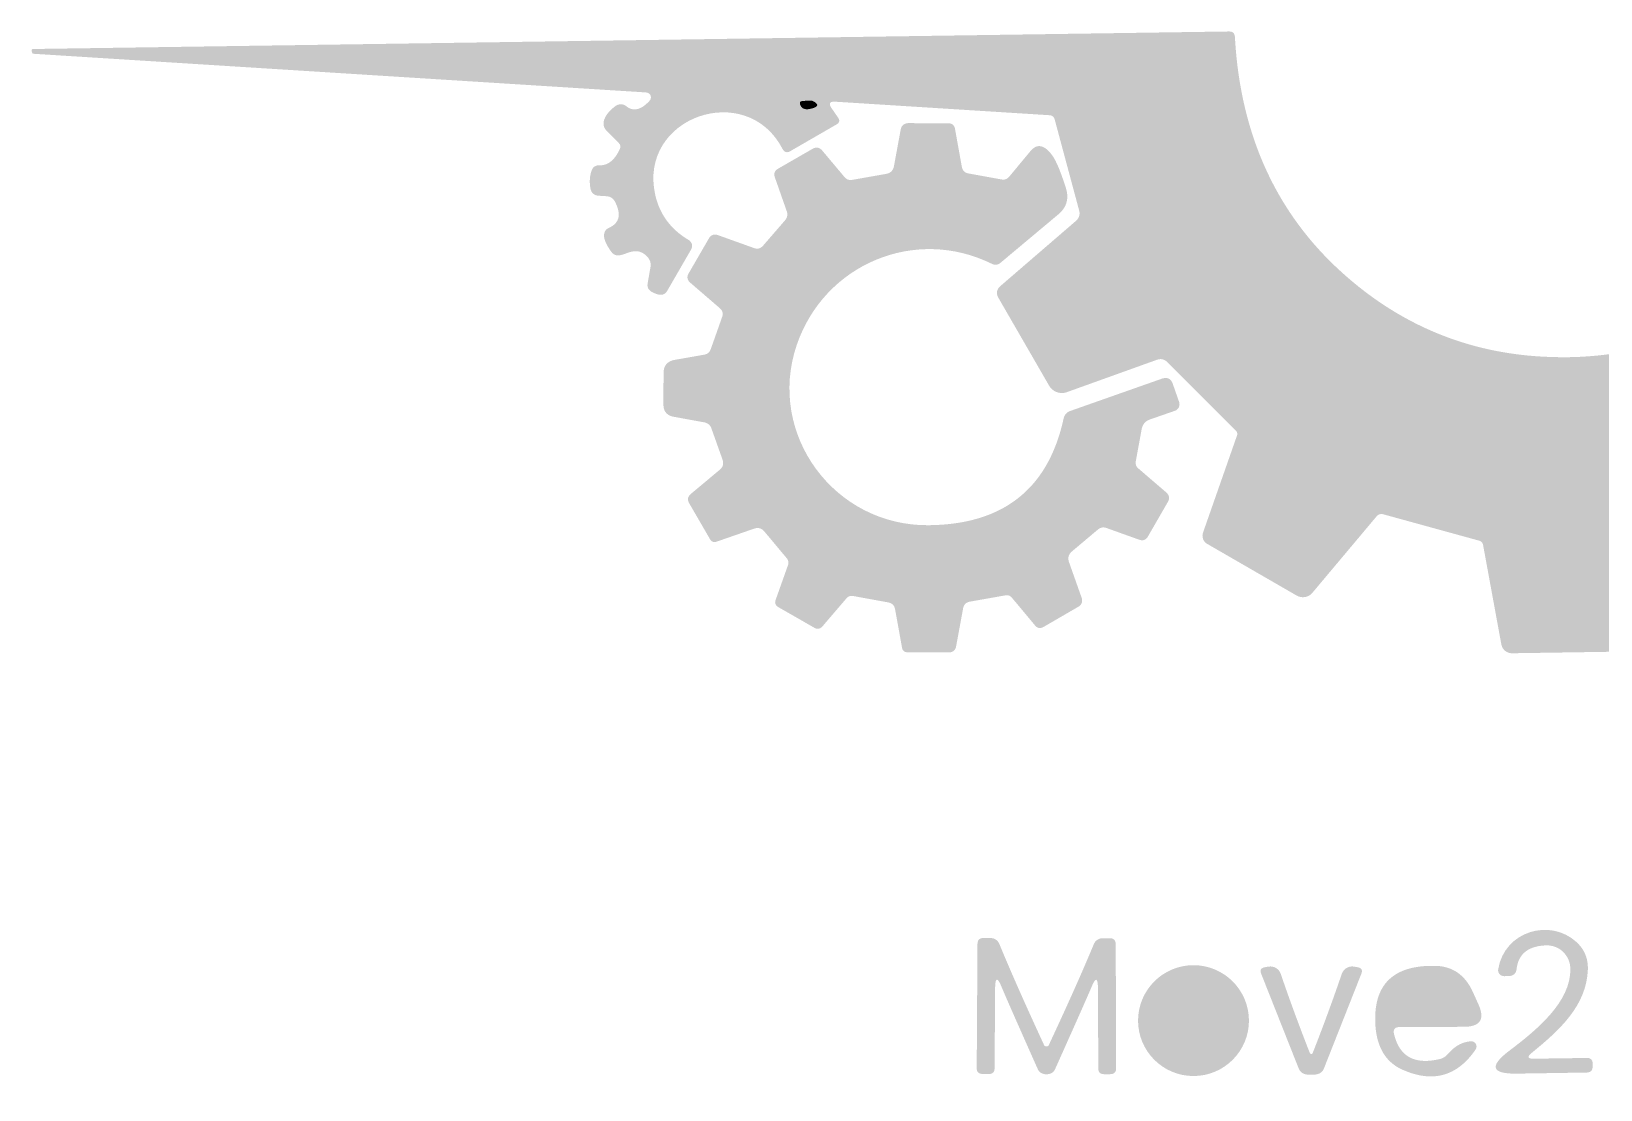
# Model space of a CAD drawing. Extents: x 0 to 300, y 0 to 192.
# Drawn here: x 7.6 to 151.6, y 5.6 to 102.8 of the extents above; entities that cross this region are included whole.
import ezdxf

# ---------------------------------------------------------------- set-up
doc = ezdxf.new("R2010")
doc.units = 0
doc.linetypes.add('Solid', pattern=[0])
doc.layers.add('Layer 1', color=7, linetype='Solid', lineweight=0)

msp = doc.modelspace()

# ---------------------------------------------------------------- hatches: boundary and pattern name
at = {"layer": 'Layer 1', "linetype": 'Solid', "lineweight": 0}
h = msp.add_hatch(color=7, dxfattribs=at)
edge = h.paths.add_edge_path(flags=0)
edge.add_line((81.03, 95.74), (81.62, 94.88))
edge.add_spline(control_points=[(81.62, 94.88), (81.89, 94.49), (81.48, 94.25)], knot_values=[0, 0, 0, 1, 1, 1], degree=2, periodic=0)
edge.add_line((81.48, 94.25), (77.24, 91.8))
edge.add_spline(control_points=[(77.24, 91.8), (76.77, 91.53), (76.52, 92.01)], knot_values=[0, 0, 0, 1, 1, 1], degree=2, periodic=0)
edge.add_spline(control_points=[(76.52, 92.01), (73.21, 98.39), (63.23, 94.94), (64.84, 87.78)], knot_values=[0, 0, 0, 0, 1, 1, 1, 1], degree=3, periodic=0)
edge.add_spline(control_points=[(64.84, 87.78), (65.45, 85.09), (67.92, 83.63)], knot_values=[0, 0, 0, 1, 1, 1], degree=2, periodic=0)
edge.add_line((67.92, 83.63), (67.92, 83.63))
edge.add_spline(control_points=[(67.92, 83.63), (68.21, 83.46), (68.31, 83.08), (68.14, 82.78)], knot_values=[0, 0, 0, 0, 1, 1, 1, 1], degree=3, periodic=0)
edge.add_line((68.14, 82.78), (65.94, 78.97))
edge.add_spline(control_points=[(65.94, 78.97), (65.69, 78.53), (65.19, 78.62)], knot_values=[0, 0, 0, 1, 1, 1], degree=2, periodic=0)
edge.add_spline(control_points=[(65.19, 78.62), (64.82, 78.69), (64.46, 78.91)], knot_values=[0, 0, 0, 1, 1, 1], degree=2, periodic=0)
edge.add_spline(control_points=[(64.46, 78.91), (64.06, 79.17), (64.14, 79.65)], knot_values=[0, 0, 0, 1, 1, 1], degree=2, periodic=0)
edge.add_line((64.14, 79.65), (64.4, 81.14))
edge.add_spline(control_points=[(64.4, 81.14), (64.49, 81.64), (64.17, 82.03)], knot_values=[0, 0, 0, 1, 1, 1], degree=2, periodic=0)
edge.add_spline(control_points=[(64.17, 82.03), (63.84, 82.44), (63.33, 82.58)], knot_values=[0, 0, 0, 1, 1, 1], degree=2, periodic=0)
edge.add_spline(control_points=[(63.33, 82.58), (62.91, 82.69), (62.2, 82.42)], knot_values=[0, 0, 0, 1, 1, 1], degree=2, periodic=0)
edge.add_spline(control_points=[(62.2, 82.42), (61.94, 82.31), (61.65, 82.25)], knot_values=[0, 0, 0, 1, 1, 1], degree=2, periodic=0)
edge.add_spline(control_points=[(61.65, 82.25), (61.12, 82.12), (60.8, 82.56)], knot_values=[0, 0, 0, 1, 1, 1], degree=2, periodic=0)
edge.add_spline(control_points=[(60.8, 82.56), (60.15, 83.47), (60.14, 84)], knot_values=[0, 0, 0, 1, 1, 1], degree=2, periodic=0)
edge.add_spline(control_points=[(60.14, 84), (60.12, 84.55), (60.62, 84.77)], knot_values=[0, 0, 0, 1, 1, 1], degree=2, periodic=0)
edge.add_spline(control_points=[(60.62, 84.77), (62.03, 85.43), (61.15, 87.14)], knot_values=[0, 0, 0, 1, 1, 1], degree=2, periodic=0)
edge.add_spline(control_points=[(61.15, 87.14), (60.9, 87.63), (60.35, 87.66)], knot_values=[0, 0, 0, 1, 1, 1], degree=2, periodic=0)
edge.add_line((60.35, 87.66), (59.56, 87.71))
edge.add_spline(control_points=[(59.56, 87.71), (59.24, 87.73), (58.98, 87.97), (58.91, 88.28)], knot_values=[0, 0, 0, 0, 1, 1, 1, 1], degree=3, periodic=0)
edge.add_spline(control_points=[(58.91, 88.28), (58.72, 89.21), (58.99, 89.99)], knot_values=[0, 0, 0, 1, 1, 1], degree=2, periodic=0)
edge.add_spline(control_points=[(58.99, 89.99), (59.17, 90.52), (59.73, 90.5)], knot_values=[0, 0, 0, 1, 1, 1], degree=2, periodic=0)
edge.add_spline(control_points=[(59.73, 90.5), (60.89, 90.47), (61.58, 91.99)], knot_values=[0, 0, 0, 1, 1, 1], degree=2, periodic=0)
edge.add_spline(control_points=[(61.58, 91.99), (61.73, 92.31), (61.48, 92.55)], knot_values=[0, 0, 0, 1, 1, 1], degree=2, periodic=0)
edge.add_line((61.48, 92.55), (60.4, 93.64))
edge.add_spline(control_points=[(60.4, 93.64), (59.93, 94.11), (60.17, 94.73)], knot_values=[0, 0, 0, 1, 1, 1], degree=2, periodic=0)
edge.add_spline(control_points=[(60.17, 94.73), (60.44, 95.41), (61.22, 95.96)], knot_values=[0, 0, 0, 1, 1, 1], degree=2, periodic=0)
edge.add_line((61.22, 95.96), (61.22, 95.96))
edge.add_spline(control_points=[(61.22, 95.96), (61.51, 96.16), (61.9, 96.15), (62.17, 95.93)], knot_values=[0, 0, 0, 0, 1, 1, 1, 1], degree=3, periodic=0)
edge.add_spline(control_points=[(62.17, 95.93), (63.15, 95.15), (64.32, 96.43)], knot_values=[0, 0, 0, 1, 1, 1], degree=2, periodic=0)
edge.add_line((64.32, 96.43), (64.32, 96.43))
edge.add_spline(control_points=[(64.32, 96.43), (64.44, 96.56), (64.47, 96.74), (64.41, 96.91)], knot_values=[0, 0, 0, 0, 1, 1, 1, 1], degree=3, periodic=0)
edge.add_spline(control_points=[(64.41, 96.91), (64.34, 97.07), (64.19, 97.18), (64.01, 97.19)], knot_values=[0, 0, 0, 0, 1, 1, 1, 1], degree=3, periodic=0)
edge.add_line((64.01, 97.19), (7.79, 100.74))
edge.add_spline(control_points=[(7.79, 100.74), (7.62, 100.75), (7.6, 101)], knot_values=[0, 0, 0, 1, 1, 1], degree=2, periodic=0)
edge.add_spline(control_points=[(7.6, 101), (7.57, 101.18), (7.72, 101.18)], knot_values=[0, 0, 0, 1, 1, 1], degree=2, periodic=0)
edge.add_line((7.72, 101.18), (117.5, 102.79))
edge.add_spline(control_points=[(117.5, 102.79), (118.02, 102.8), (118.05, 102.28)], knot_values=[0, 0, 0, 1, 1, 1], degree=2, periodic=0)
edge.add_spline(control_points=[(118.05, 102.28), (118.82, 88.59), (128.24, 80.33)], knot_values=[0, 0, 0, 1, 1, 1], degree=2, periodic=0)
edge.add_spline(control_points=[(128.24, 80.33), (136.06, 73.47), (146.35, 72.92)], knot_values=[0, 0, 0, 1, 1, 1], degree=2, periodic=0)
edge.add_spline(control_points=[(146.35, 72.92), (160.81, 72.15), (170.81, 83.4)], knot_values=[0, 0, 0, 1, 1, 1], degree=2, periodic=0)
edge.add_spline(control_points=[(170.81, 83.4), (177.44, 90.87), (177.94, 102.24)], knot_values=[0, 0, 0, 1, 1, 1], degree=2, periodic=0)
edge.add_spline(control_points=[(177.94, 102.24), (177.97, 102.78), (178.51, 102.78)], knot_values=[0, 0, 0, 1, 1, 1], degree=2, periodic=0)
edge.add_spline(control_points=[(178.51, 102.78), (237.3, 102.68), (280.02, 102.79)], knot_values=[0, 0, 0, 1, 1, 1], degree=2, periodic=0)
edge.add_spline(control_points=[(280.02, 102.79), (284.3, 102.8), (286.23, 102.62)], knot_values=[0, 0, 0, 1, 1, 1], degree=2, periodic=0)
edge.add_spline(control_points=[(286.23, 102.62), (287.11, 102.53), (286.23, 102.47)], knot_values=[0, 0, 0, 1, 1, 1], degree=2, periodic=0)
edge.add_line((286.23, 102.47), (233.2, 98.4))
edge.add_spline(control_points=[(233.2, 98.4), (232.34, 98.33), (232.28, 97.47)], knot_values=[0, 0, 0, 1, 1, 1], degree=2, periodic=0)
edge.add_spline(control_points=[(232.28, 97.47), (232.24, 96.91), (232.71, 96.22)], knot_values=[0, 0, 0, 1, 1, 1], degree=2, periodic=0)
edge.add_spline(control_points=[(232.71, 96.22), (233.04, 95.72), (233.67, 95.51), (234.23, 95.72)], knot_values=[0, 0, 0, 0, 1, 1, 1, 1], degree=3, periodic=0)
edge.add_line((234.23, 95.72), (235.11, 96.03))
edge.add_spline(control_points=[(235.11, 96.03), (235.79, 96.28), (236.04, 95.59)], knot_values=[0, 0, 0, 1, 1, 1], degree=2, periodic=0)
edge.add_line((236.04, 95.59), (236.52, 94.24))
edge.add_spline(control_points=[(236.52, 94.24), (236.68, 93.79), (236.26, 93.57)], knot_values=[0, 0, 0, 1, 1, 1], degree=2, periodic=0)
edge.add_spline(control_points=[(236.26, 93.57), (234.62, 92.72), (235.57, 91.11)], knot_values=[0, 0, 0, 1, 1, 1], degree=2, periodic=0)
edge.add_spline(control_points=[(235.57, 91.11), (235.85, 90.64), (236.39, 90.6)], knot_values=[0, 0, 0, 1, 1, 1], degree=2, periodic=0)
edge.add_line((236.39, 90.6), (236.94, 90.57))
edge.add_spline(control_points=[(236.94, 90.57), (237.6, 90.53), (237.73, 89.89)], knot_values=[0, 0, 0, 1, 1, 1], degree=2, periodic=0)
edge.add_spline(control_points=[(237.73, 89.89), (237.93, 89.01), (237.71, 88.18)], knot_values=[0, 0, 0, 1, 1, 1], degree=2, periodic=0)
edge.add_line((237.71, 88.18), (237.71, 88.18))
edge.add_spline(control_points=[(237.71, 88.18), (237.62, 87.85), (237.32, 87.64), (236.98, 87.66)], knot_values=[0, 0, 0, 0, 1, 1, 1, 1], degree=3, periodic=0)
edge.add_line((236.98, 87.66), (236.32, 87.7))
edge.add_line((236.32, 87.7), (236.32, 87.7))
edge.add_spline(control_points=[(236.32, 87.7), (236, 87.72), (235.71, 87.54), (235.57, 87.26)], knot_values=[0, 0, 0, 0, 1, 1, 1, 1], degree=3, periodic=0)
edge.add_spline(control_points=[(235.57, 87.26), (234.71, 85.46), (236.32, 84.53)], knot_values=[0, 0, 0, 1, 1, 1], degree=2, periodic=0)
edge.add_spline(control_points=[(236.32, 84.53), (236.84, 84.24), (236.54, 83.73)], knot_values=[0, 0, 0, 1, 1, 1], degree=2, periodic=0)
edge.add_line((236.54, 83.73), (235.83, 82.49))
edge.add_spline(control_points=[(235.83, 82.49), (235.58, 82.07), (235.12, 82.2)], knot_values=[0, 0, 0, 1, 1, 1], degree=2, periodic=0)
edge.add_line((235.12, 82.2), (233.78, 82.57))
edge.add_spline(control_points=[(233.78, 82.57), (233.34, 82.69), (232.98, 82.4)], knot_values=[0, 0, 0, 1, 1, 1], degree=2, periodic=0)
edge.add_spline(control_points=[(232.98, 82.4), (231.71, 81.37), (232.65, 79.85)], knot_values=[0, 0, 0, 1, 1, 1], degree=2, periodic=0)
edge.add_spline(control_points=[(232.65, 79.85), (233.09, 79.12), (232.29, 78.83)], knot_values=[0, 0, 0, 1, 1, 1], degree=2, periodic=0)
edge.add_line((232.29, 78.83), (231.12, 78.41))
edge.add_spline(control_points=[(231.12, 78.41), (230.44, 78.16), (230.19, 78.84)], knot_values=[0, 0, 0, 1, 1, 1], degree=2, periodic=0)
edge.add_line((230.19, 78.84), (228.67, 83.07))
edge.add_spline(control_points=[(228.67, 83.07), (228.52, 83.51), (228.92, 83.74)], knot_values=[0, 0, 0, 1, 1, 1], degree=2, periodic=0)
edge.add_spline(control_points=[(228.92, 83.74), (234.42, 87.02), (232.12, 95.32), (225.64, 95.34)], knot_values=[0, 0, 0, 0, 1, 1, 1, 1], degree=3, periodic=0)
edge.add_spline(control_points=[(225.64, 95.34), (221.99, 95.35), (220.04, 91.57)], knot_values=[0, 0, 0, 1, 1, 1], degree=2, periodic=0)
edge.add_spline(control_points=[(220.04, 91.57), (219.8, 91.1), (219.35, 91.36)], knot_values=[0, 0, 0, 1, 1, 1], degree=2, periodic=0)
edge.add_line((219.35, 91.36), (215.59, 93.53))
edge.add_spline(control_points=[(215.59, 93.53), (214.71, 94.04), (215.22, 94.93)], knot_values=[0, 0, 0, 1, 1, 1], degree=2, periodic=0)
edge.add_line((215.22, 94.93), (215.6, 95.59))
edge.add_spline(control_points=[(215.6, 95.59), (216.14, 96.52), (217.04, 95.94)], knot_values=[0, 0, 0, 1, 1, 1], degree=2, periodic=0)
edge.add_spline(control_points=[(217.04, 95.94), (218.22, 95.19), (219.33, 96.76)], knot_values=[0, 0, 0, 1, 1, 1], degree=2, periodic=0)
edge.add_line((219.33, 96.76), (219.33, 96.76))
edge.add_spline(control_points=[(219.33, 96.76), (219.41, 96.88), (219.42, 97.03), (219.35, 97.16)], knot_values=[0, 0, 0, 0, 1, 1, 1, 1], degree=3, periodic=0)
edge.add_spline(control_points=[(219.35, 97.16), (219.28, 97.28), (219.14, 97.35), (219, 97.34)], knot_values=[0, 0, 0, 0, 1, 1, 1, 1], degree=3, periodic=0)
edge.add_line((219, 97.34), (195.15, 95.52))
edge.add_spline(control_points=[(195.15, 95.52), (194.79, 95.49), (194.7, 95.15)], knot_values=[0, 0, 0, 1, 1, 1], degree=2, periodic=0)
edge.add_line((194.7, 95.15), (192.5, 87.18))
edge.add_spline(control_points=[(192.5, 87.18), (192.2, 86.09), (193.06, 85.37)], knot_values=[0, 0, 0, 1, 1, 1], degree=2, periodic=0)
edge.add_line((193.06, 85.37), (199.8, 79.72))
edge.add_spline(control_points=[(199.8, 79.72), (200.28, 79.32), (199.97, 78.77)], knot_values=[0, 0, 0, 1, 1, 1], degree=2, periodic=0)
edge.add_line((199.97, 78.77), (195.33, 70.74))
edge.add_line((195.33, 70.74), (195.33, 70.74))
edge.add_spline(control_points=[(195.33, 70.74), (194.96, 70.1), (194.18, 69.82), (193.48, 70.06)], knot_values=[0, 0, 0, 0, 1, 1, 1, 1], degree=3, periodic=0)
edge.add_line((193.48, 70.06), (185.12, 72.99))
edge.add_line((185.12, 72.99), (185.12, 72.99))
edge.add_spline(control_points=[(185.12, 72.99), (184.97, 73.04), (184.81, 73), (184.69, 72.89)], knot_values=[0, 0, 0, 0, 1, 1, 1, 1], degree=3, periodic=0)
edge.add_line((184.69, 72.89), (178.41, 66.61))
edge.add_spline(control_points=[(178.41, 66.61), (177.97, 66.17), (178.18, 65.58)], knot_values=[0, 0, 0, 1, 1, 1], degree=2, periodic=0)
edge.add_line((178.18, 65.58), (181.24, 57.08))
edge.add_spline(control_points=[(181.24, 57.08), (181.4, 56.62), (181.21, 56.1), (180.79, 55.86)], knot_values=[0, 0, 0, 0, 1, 1, 1, 1], degree=3, periodic=0)
edge.add_line((180.79, 55.86), (172.81, 51.25))
edge.add_spline(control_points=[(172.81, 51.25), (171.91, 50.73), (171.22, 51.52)], knot_values=[0, 0, 0, 1, 1, 1], degree=2, periodic=0)
edge.add_line((171.22, 51.52), (165.42, 58.25))
edge.add_spline(control_points=[(165.42, 58.25), (165.11, 58.61), (164.65, 58.49)], knot_values=[0, 0, 0, 1, 1, 1], degree=2, periodic=0)
edge.add_line((164.65, 58.49), (156.1, 56.18))
edge.add_spline(control_points=[(156.1, 56.18), (155.62, 56.06), (155.54, 55.57)], knot_values=[0, 0, 0, 1, 1, 1], degree=2, periodic=0)
edge.add_line((155.54, 55.57), (154.02, 46.92))
edge.add_line((154.02, 46.92), (154.02, 46.92))
edge.add_spline(control_points=[(154.02, 46.92), (153.91, 46.29), (153.36, 45.83), (152.72, 45.82)], knot_values=[0, 0, 0, 0, 1, 1, 1, 1], degree=3, periodic=0)
edge.add_line((152.72, 45.82), (143.5, 45.68))
edge.add_line((143.5, 45.68), (143.5, 45.68))
edge.add_spline(control_points=[(143.5, 45.68), (143.01, 45.67), (142.6, 46.02), (142.51, 46.49)], knot_values=[0, 0, 0, 0, 1, 1, 1, 1], degree=3, periodic=0)
edge.add_line((142.51, 46.49), (140.84, 55.59))
edge.add_spline(control_points=[(140.84, 55.59), (140.78, 55.94), (140.44, 56.03)], knot_values=[0, 0, 0, 1, 1, 1], degree=2, periodic=0)
edge.add_line((140.44, 56.03), (131.65, 58.45))
edge.add_spline(control_points=[(131.65, 58.45), (131.44, 58.51), (131.21, 58.44), (131.07, 58.27)], knot_values=[0, 0, 0, 0, 1, 1, 1, 1], degree=3, periodic=0)
edge.add_line((131.07, 58.27), (125.17, 51.24))
edge.add_spline(control_points=[(125.17, 51.24), (124.82, 50.81), (124.21, 50.7), (123.72, 50.98)], knot_values=[0, 0, 0, 0, 1, 1, 1, 1], degree=3, periodic=0)
edge.add_line((123.72, 50.98), (115.5, 55.73))
edge.add_line((115.5, 55.73), (115.5, 55.73))
edge.add_spline(control_points=[(115.5, 55.73), (115.15, 55.93), (114.99, 56.36), (115.12, 56.75)], knot_values=[0, 0, 0, 0, 1, 1, 1, 1], degree=3, periodic=0)
edge.add_line((115.12, 56.75), (118.23, 65.64))
edge.add_spline(control_points=[(118.23, 65.64), (118.34, 65.93), (118.12, 66.15)], knot_values=[0, 0, 0, 1, 1, 1], degree=2, periodic=0)
edge.add_line((118.12, 66.15), (111.86, 72.41))
edge.add_spline(control_points=[(111.86, 72.41), (111.44, 72.83), (110.88, 72.63)], knot_values=[0, 0, 0, 1, 1, 1], degree=2, periodic=0)
edge.add_line((110.88, 72.63), (102.62, 69.66))
edge.add_spline(control_points=[(102.62, 69.66), (102.01, 69.44), (101.32, 69.69), (101, 70.25)], knot_values=[0, 0, 0, 0, 1, 1, 1, 1], degree=3, periodic=0)
edge.add_line((101, 70.25), (96.32, 78.36))
edge.add_spline(control_points=[(96.32, 78.36), (96.12, 78.7), (96.19, 79.13), (96.49, 79.38)], knot_values=[0, 0, 0, 0, 1, 1, 1, 1], degree=3, periodic=0)
edge.add_line((96.49, 79.38), (103.48, 85.41))
edge.add_line((103.48, 85.41), (103.48, 85.41))
edge.add_spline(control_points=[(103.48, 85.41), (103.74, 85.64), (103.85, 85.99), (103.76, 86.32)], knot_values=[0, 0, 0, 0, 1, 1, 1, 1], degree=3, periodic=0)
edge.add_line((103.76, 86.32), (101.51, 94.7))
edge.add_spline(control_points=[(101.51, 94.7), (101.4, 95.08), (101.01, 95.1)], knot_values=[0, 0, 0, 1, 1, 1], degree=2, periodic=0)
edge.add_line((101.01, 95.1), (81.37, 96.34))
edge.add_spline(control_points=[(81.37, 96.34), (80.58, 96.39), (81.03, 95.74)], knot_values=[0, 0, 0, 1, 1, 1], degree=2, periodic=0)
edge = h.paths.add_edge_path(flags=0)
edge.add_spline(control_points=[(78.29, 96.39), (78.08, 96.37), (78.12, 96.16)], knot_values=[0, 0, 0, 1, 1, 1], degree=2, periodic=0)
edge.add_spline(control_points=[(78.12, 96.16), (78.27, 95.47), (79.19, 95.71)], knot_values=[0, 0, 0, 1, 1, 1], degree=2, periodic=0)
edge.add_spline(control_points=[(79.19, 95.71), (80.16, 95.97), (79.31, 96.4)], knot_values=[0, 0, 0, 1, 1, 1], degree=2, periodic=0)
edge.add_spline(control_points=[(79.31, 96.4), (79.15, 96.49), (78.29, 96.39)], knot_values=[0, 0, 0, 1, 1, 1], degree=2, periodic=0)
h = msp.add_hatch(color=0, dxfattribs=at)
edge = h.paths.add_edge_path(flags=0)
edge.add_spline(control_points=[(78.29, 96.39), (79.15, 96.49), (79.31, 96.4)], knot_values=[0, 0, 0, 1, 1, 1], degree=2, periodic=0)
edge.add_spline(control_points=[(79.31, 96.4), (80.16, 95.97), (79.19, 95.71)], knot_values=[0, 0, 0, 1, 1, 1], degree=2, periodic=0)
edge.add_spline(control_points=[(79.19, 95.71), (78.27, 95.47), (78.12, 96.16)], knot_values=[0, 0, 0, 1, 1, 1], degree=2, periodic=0)
edge.add_spline(control_points=[(78.12, 96.16), (78.08, 96.37), (78.29, 96.39)], knot_values=[0, 0, 0, 1, 1, 1], degree=2, periodic=0)
h = msp.add_hatch(color=7, dxfattribs=at)
edge = h.paths.add_edge_path(flags=0)
edge.add_line((93.1, 49.8), (92.46, 46.32))
edge.add_spline(control_points=[(92.46, 46.32), (92.36, 45.76), (91.79, 45.76)], knot_values=[0, 0, 0, 1, 1, 1], degree=2, periodic=0)
edge.add_line((91.79, 45.76), (88.02, 45.77))
edge.add_spline(control_points=[(88.02, 45.77), (87.57, 45.77), (87.49, 46.21)], knot_values=[0, 0, 0, 1, 1, 1], degree=2, periodic=0)
edge.add_line((87.49, 46.21), (86.85, 49.76))
edge.add_spline(control_points=[(86.85, 49.76), (86.8, 50.06), (86.58, 50.29), (86.28, 50.34)], knot_values=[0, 0, 0, 0, 1, 1, 1, 1], degree=3, periodic=0)
edge.add_line((86.28, 50.34), (83, 50.94))
edge.add_spline(control_points=[(83, 50.94), (82.64, 51.01), (82.4, 50.73)], knot_values=[0, 0, 0, 1, 1, 1], degree=2, periodic=0)
edge.add_line((82.4, 50.73), (80.19, 48.15))
edge.add_spline(control_points=[(80.19, 48.15), (79.86, 47.78), (79.43, 48.03)], knot_values=[0, 0, 0, 1, 1, 1], degree=2, periodic=0)
edge.add_line((79.43, 48.03), (76.1, 49.94))
edge.add_line((76.1, 49.94), (76.1, 49.94))
edge.add_spline(control_points=[(76.1, 49.94), (75.88, 50.06), (75.79, 50.32), (75.88, 50.55)], knot_values=[0, 0, 0, 0, 1, 1, 1, 1], degree=3, periodic=0)
edge.add_line((75.88, 50.55), (77.02, 53.76))
edge.add_spline(control_points=[(77.02, 53.76), (77.15, 54.12), (76.9, 54.42)], knot_values=[0, 0, 0, 1, 1, 1], degree=2, periodic=0)
edge.add_line((76.9, 54.42), (74.86, 56.86))
edge.add_spline(control_points=[(74.86, 56.86), (74.47, 57.32), (73.9, 57.12)], knot_values=[0, 0, 0, 1, 1, 1], degree=2, periodic=0)
edge.add_line((73.9, 57.12), (70.5, 55.94))
edge.add_spline(control_points=[(70.5, 55.94), (70.08, 55.79), (69.86, 56.17)], knot_values=[0, 0, 0, 1, 1, 1], degree=2, periodic=0)
edge.add_line((69.86, 56.17), (67.96, 59.45))
edge.add_spline(control_points=[(67.96, 59.45), (67.67, 59.95), (68.11, 60.32)], knot_values=[0, 0, 0, 1, 1, 1], degree=2, periodic=0)
edge.add_line((68.11, 60.32), (70.77, 62.54))
edge.add_spline(control_points=[(70.77, 62.54), (71.2, 62.91), (71.02, 63.45)], knot_values=[0, 0, 0, 1, 1, 1], degree=2, periodic=0)
edge.add_line((71.02, 63.45), (70, 66.32))
edge.add_spline(control_points=[(70, 66.32), (69.83, 66.8), (69.33, 66.89)], knot_values=[0, 0, 0, 1, 1, 1], degree=2, periodic=0)
edge.add_line((69.33, 66.89), (66.54, 67.4))
edge.add_spline(control_points=[(66.54, 67.4), (65.59, 67.58), (65.59, 68.54)], knot_values=[0, 0, 0, 1, 1, 1], degree=2, periodic=0)
edge.add_line((65.59, 68.54), (65.6, 71.39))
edge.add_spline(control_points=[(65.6, 71.39), (65.6, 72.45), (66.64, 72.63)], knot_values=[0, 0, 0, 1, 1, 1], degree=2, periodic=0)
edge.add_line((66.64, 72.63), (69.37, 73.11))
edge.add_spline(control_points=[(69.37, 73.11), (69.62, 73.15), (69.83, 73.33), (69.92, 73.57)], knot_values=[0, 0, 0, 0, 1, 1, 1, 1], degree=3, periodic=0)
edge.add_line((69.92, 73.57), (70.97, 76.54))
edge.add_spline(control_points=[(70.97, 76.54), (71.16, 77.04), (70.75, 77.39)], knot_values=[0, 0, 0, 1, 1, 1], degree=2, periodic=0)
edge.add_line((70.75, 77.39), (68.06, 79.71))
edge.add_spline(control_points=[(68.06, 79.71), (67.62, 80.09), (67.91, 80.58)], knot_values=[0, 0, 0, 1, 1, 1], degree=2, periodic=0)
edge.add_line((67.91, 80.58), (69.75, 83.76))
edge.add_spline(control_points=[(69.75, 83.76), (70.04, 84.28), (70.61, 84.08)], knot_values=[0, 0, 0, 1, 1, 1], degree=2, periodic=0)
edge.add_line((70.61, 84.08), (73.9, 82.9))
edge.add_spline(control_points=[(73.9, 82.9), (74.39, 82.72), (74.74, 83.12)], knot_values=[0, 0, 0, 1, 1, 1], degree=2, periodic=0)
edge.add_line((74.74, 83.12), (76.75, 85.44))
edge.add_spline(control_points=[(76.75, 85.44), (77.08, 85.83), (76.9, 86.31)], knot_values=[0, 0, 0, 1, 1, 1], degree=2, periodic=0)
edge.add_line((76.9, 86.31), (75.82, 89.39))
edge.add_spline(control_points=[(75.82, 89.39), (75.64, 89.91), (76.12, 90.19)], knot_values=[0, 0, 0, 1, 1, 1], degree=2, periodic=0)
edge.add_line((76.12, 90.19), (79.33, 92.04))
edge.add_spline(control_points=[(79.33, 92.04), (79.59, 92.2), (79.93, 92.14), (80.13, 91.9)], knot_values=[0, 0, 0, 0, 1, 1, 1, 1], degree=3, periodic=0)
edge.add_line((80.13, 91.9), (82.22, 89.41))
edge.add_spline(control_points=[(82.22, 89.41), (82.5, 89.09), (82.92, 89.16)], knot_values=[0, 0, 0, 1, 1, 1], degree=2, periodic=0)
edge.add_line((82.92, 89.16), (86.04, 89.71))
edge.add_spline(control_points=[(86.04, 89.71), (86.64, 89.82), (86.75, 90.41)], knot_values=[0, 0, 0, 1, 1, 1], degree=2, periodic=0)
edge.add_line((86.75, 90.41), (87.38, 93.83))
edge.add_line((87.38, 93.83), (87.38, 93.83))
edge.add_spline(control_points=[(87.38, 93.83), (87.43, 94.14), (87.71, 94.37), (88.02, 94.37)], knot_values=[0, 0, 0, 0, 1, 1, 1, 1], degree=3, periodic=0)
edge.add_line((88.02, 94.37), (91.73, 94.36))
edge.add_spline(control_points=[(91.73, 94.36), (92.26, 94.36), (92.36, 93.83)], knot_values=[0, 0, 0, 1, 1, 1], degree=2, periodic=0)
edge.add_line((92.36, 93.83), (92.98, 90.38))
edge.add_spline(control_points=[(92.98, 90.38), (93.07, 89.84), (93.6, 89.75)], knot_values=[0, 0, 0, 1, 1, 1], degree=2, periodic=0)
edge.add_line((93.6, 89.75), (96.62, 89.2))
edge.add_spline(control_points=[(96.62, 89.2), (97.05, 89.12), (97.33, 89.45)], knot_values=[0, 0, 0, 1, 1, 1], degree=2, periodic=0)
edge.add_line((97.33, 89.45), (99.28, 91.8))
edge.add_spline(control_points=[(99.28, 91.8), (100.2, 92.89), (101.29, 91.4)], knot_values=[0, 0, 0, 1, 1, 1], degree=2, periodic=0)
edge.add_spline(control_points=[(101.29, 91.4), (101.82, 90.67), (102.54, 88.4)], knot_values=[0, 0, 0, 1, 1, 1], degree=2, periodic=0)
edge.add_spline(control_points=[(102.54, 88.4), (102.99, 86.95), (101.83, 85.98)], knot_values=[0, 0, 0, 1, 1, 1], degree=2, periodic=0)
edge.add_line((101.83, 85.98), (96.53, 81.54))
edge.add_spline(control_points=[(96.53, 81.54), (96.17, 81.24), (95.74, 81.45)], knot_values=[0, 0, 0, 1, 1, 1], degree=2, periodic=0)
edge.add_spline(control_points=[(95.74, 81.45), (88.7, 84.93), (80.35, 81.43), (77.82, 73.97)], knot_values=[0, 0, 0, 0, 1, 1, 1, 1], degree=3, periodic=0)
edge.add_spline(control_points=[(77.82, 73.97), (75.06, 65.8), (81.28, 57.37), (89.92, 57.44)], knot_values=[0, 0, 0, 0, 1, 1, 1, 1], degree=3, periodic=0)
edge.add_spline(control_points=[(89.92, 57.44), (100.21, 57.54), (102.33, 67.25)], knot_values=[0, 0, 0, 1, 1, 1], degree=2, periodic=0)
edge.add_spline(control_points=[(102.33, 67.25), (102.45, 67.77), (102.95, 67.94)], knot_values=[0, 0, 0, 1, 1, 1], degree=2, periodic=0)
edge.add_line((102.95, 67.94), (111.35, 70.9))
edge.add_spline(control_points=[(111.35, 70.9), (112.09, 71.15), (112.35, 70.42)], knot_values=[0, 0, 0, 1, 1, 1], degree=2, periodic=0)
edge.add_line((112.35, 70.42), (112.93, 68.76))
edge.add_line((112.93, 68.76), (112.93, 68.76))
edge.add_spline(control_points=[(112.93, 68.76), (113.05, 68.43), (112.87, 68.06), (112.54, 67.95)], knot_values=[0, 0, 0, 0, 1, 1, 1, 1], degree=3, periodic=0)
edge.add_line((112.54, 67.95), (110.27, 67.16))
edge.add_spline(control_points=[(110.27, 67.16), (109.61, 66.93), (109.49, 66.25)], knot_values=[0, 0, 0, 1, 1, 1], degree=2, periodic=0)
edge.add_line((109.49, 66.25), (108.95, 63.3))
edge.add_spline(control_points=[(108.95, 63.3), (108.89, 62.91), (109.18, 62.66)], knot_values=[0, 0, 0, 1, 1, 1], degree=2, periodic=0)
edge.add_line((109.18, 62.66), (111.73, 60.47))
edge.add_spline(control_points=[(111.73, 60.47), (112.19, 60.07), (111.88, 59.55)], knot_values=[0, 0, 0, 1, 1, 1], degree=2, periodic=0)
edge.add_line((111.88, 59.55), (110.07, 56.41))
edge.add_spline(control_points=[(110.07, 56.41), (109.79, 55.92), (109.26, 56.11)], knot_values=[0, 0, 0, 1, 1, 1], degree=2, periodic=0)
edge.add_line((109.26, 56.11), (106.22, 57.2))
edge.add_line((106.22, 57.2), (106.22, 57.2))
edge.add_spline(control_points=[(106.22, 57.2), (105.98, 57.28), (105.71, 57.24), (105.52, 57.08)], knot_values=[0, 0, 0, 0, 1, 1, 1, 1], degree=3, periodic=0)
edge.add_line((105.52, 57.08), (103.11, 55.05))
edge.add_spline(control_points=[(103.11, 55.05), (102.61, 54.64), (102.83, 54.03)], knot_values=[0, 0, 0, 1, 1, 1], degree=2, periodic=0)
edge.add_line((102.83, 54.03), (103.97, 50.81))
edge.add_spline(control_points=[(103.97, 50.81), (104.17, 50.23), (103.64, 49.93)], knot_values=[0, 0, 0, 1, 1, 1], degree=2, periodic=0)
edge.add_line((103.64, 49.93), (100.49, 48.1))
edge.add_spline(control_points=[(100.49, 48.1), (100.04, 47.84), (99.71, 48.23)], knot_values=[0, 0, 0, 1, 1, 1], degree=2, periodic=0)
edge.add_line((99.71, 48.23), (97.58, 50.78))
edge.add_spline(control_points=[(97.58, 50.78), (97.35, 51.06), (96.99, 51)], knot_values=[0, 0, 0, 1, 1, 1], degree=2, periodic=0)
edge.add_line((96.99, 51), (93.72, 50.42))
edge.add_spline(control_points=[(93.72, 50.42), (93.2, 50.33), (93.1, 49.8)], knot_values=[0, 0, 0, 1, 1, 1], degree=2, periodic=0)
h = msp.add_hatch(color=7, dxfattribs=at)
edge = h.paths.add_edge_path(flags=0)
edge.add_spline(control_points=[(145.29, 8.97), (144.64, 8.43), (145.49, 8.44)], knot_values=[0, 0, 0, 1, 1, 1], degree=2, periodic=0)
edge.add_line((145.49, 8.44), (150.44, 8.51))
edge.add_spline(control_points=[(150.44, 8.51), (150.68, 8.52), (150.88, 8.32), (150.89, 8.08)], knot_values=[0, 0, 0, 0, 1, 1, 1, 1], degree=3, periodic=0)
edge.add_line((150.89, 8.08), (150.89, 7.76))
edge.add_spline(control_points=[(150.89, 7.76), (150.9, 7.17), (150.32, 7.17)], knot_values=[0, 0, 0, 1, 1, 1], degree=2, periodic=0)
edge.add_line((150.32, 7.17), (143.98, 7.07))
edge.add_spline(control_points=[(143.98, 7.07), (140.41, 7.02), (143.25, 9.18)], knot_values=[0, 0, 0, 1, 1, 1], degree=2, periodic=0)
edge.add_spline(control_points=[(143.25, 9.18), (145.63, 10.99), (148.97, 13.65), (148.84, 16.78)], knot_values=[0, 0, 0, 0, 1, 1, 1, 1], degree=3, periodic=0)
edge.add_line((148.84, 16.78), (148.84, 16.78))
edge.add_spline(control_points=[(148.84, 16.78), (148.82, 17.35), (148.57, 17.89), (148.15, 18.28)], knot_values=[0, 0, 0, 0, 1, 1, 1, 1], degree=3, periodic=0)
edge.add_spline(control_points=[(148.15, 18.28), (147.74, 18.67), (147.18, 18.87), (146.61, 18.85)], knot_values=[0, 0, 0, 0, 1, 1, 1, 1], degree=3, periodic=0)
edge.add_spline(control_points=[(146.61, 18.85), (144.12, 18.76), (143.9, 16.61)], knot_values=[0, 0, 0, 1, 1, 1], degree=2, periodic=0)
edge.add_spline(control_points=[(143.9, 16.61), (143.87, 16.28), (143.59, 16.04), (143.26, 16.03)], knot_values=[0, 0, 0, 0, 1, 1, 1, 1], degree=3, periodic=0)
edge.add_line((143.26, 16.03), (142.77, 16.02))
edge.add_spline(control_points=[(142.77, 16.02), (142.61, 16.02), (142.45, 16.09), (142.34, 16.21)], knot_values=[0, 0, 0, 0, 1, 1, 1, 1], degree=3, periodic=0)
edge.add_spline(control_points=[(142.34, 16.21), (142.24, 16.33), (142.19, 16.5), (142.22, 16.66)], knot_values=[0, 0, 0, 0, 1, 1, 1, 1], degree=3, periodic=0)
edge.add_spline(control_points=[(142.22, 16.66), (142.8, 20.17), (146.99, 21.37), (149.4, 19.16)], knot_values=[0, 0, 0, 0, 1, 1, 1, 1], degree=3, periodic=0)
edge.add_spline(control_points=[(149.4, 19.16), (150.51, 18.14), (150.45, 16.61)], knot_values=[0, 0, 0, 1, 1, 1], degree=2, periodic=0)
edge.add_spline(control_points=[(150.45, 16.61), (150.32, 13.31), (147.88, 11.08), (145.29, 8.97)], knot_values=[0, 0, 0, 0, 1, 1, 1, 1], degree=3, periodic=0)
h = msp.add_hatch(color=7, dxfattribs=at)
edge = h.paths.add_edge_path(flags=0)
edge.add_spline(control_points=[(100.75, 9.58), (100.91, 9.58), (100.96, 9.68)], knot_values=[0, 0, 0, 1, 1, 1], degree=2, periodic=0)
edge.add_spline(control_points=[(100.96, 9.68), (103.62, 15.38), (105.11, 18.99)], knot_values=[0, 0, 0, 1, 1, 1], degree=2, periodic=0)
edge.add_line((105.11, 18.99), (105.11, 18.99))
edge.add_spline(control_points=[(105.11, 18.99), (105.24, 19.3), (105.54, 19.5), (105.88, 19.51)], knot_values=[0, 0, 0, 0, 1, 1, 1, 1], degree=3, periodic=0)
edge.add_line((105.88, 19.51), (106.54, 19.51))
edge.add_spline(control_points=[(106.54, 19.51), (107.11, 19.51), (107.11, 18.95)], knot_values=[0, 0, 0, 1, 1, 1], degree=2, periodic=0)
edge.add_line((107.11, 18.95), (107.15, 7.59))
edge.add_spline(control_points=[(107.15, 7.59), (107.16, 7.02), (106.58, 7.02)], knot_values=[0, 0, 0, 1, 1, 1], degree=2, periodic=0)
edge.add_line((106.58, 7.02), (106.05, 7.02))
edge.add_spline(control_points=[(106.05, 7.02), (105.51, 7.01), (105.51, 7.55)], knot_values=[0, 0, 0, 1, 1, 1], degree=2, periodic=0)
edge.add_line((105.51, 7.55), (105.48, 14.86))
edge.add_spline(control_points=[(105.48, 14.86), (105.47, 16.45), (104.87, 14.98)], knot_values=[0, 0, 0, 1, 1, 1], degree=2, periodic=0)
edge.add_spline(control_points=[(104.87, 14.98), (104.38, 13.82), (101.57, 7.54)], knot_values=[0, 0, 0, 1, 1, 1], degree=2, periodic=0)
edge.add_spline(control_points=[(101.57, 7.54), (101.45, 7.26), (101.26, 7.15)], knot_values=[0, 0, 0, 1, 1, 1], degree=2, periodic=0)
edge.add_spline(control_points=[(101.26, 7.15), (101.03, 7.01), (100.75, 7.01)], knot_values=[0, 0, 0, 1, 1, 1], degree=2, periodic=0)
edge.add_spline(control_points=[(100.75, 7.01), (100.47, 7.01), (100.23, 7.15)], knot_values=[0, 0, 0, 1, 1, 1], degree=2, periodic=0)
edge.add_spline(control_points=[(100.23, 7.15), (100.04, 7.26), (99.93, 7.54)], knot_values=[0, 0, 0, 1, 1, 1], degree=2, periodic=0)
edge.add_spline(control_points=[(99.93, 7.54), (97.13, 13.83), (96.65, 14.99)], knot_values=[0, 0, 0, 1, 1, 1], degree=2, periodic=0)
edge.add_spline(control_points=[(96.65, 14.99), (96.05, 16.46), (96.04, 14.87)], knot_values=[0, 0, 0, 1, 1, 1], degree=2, periodic=0)
edge.add_line((96.04, 14.87), (95.99, 7.56))
edge.add_spline(control_points=[(95.99, 7.56), (95.98, 7.02), (95.44, 7.04)], knot_values=[0, 0, 0, 1, 1, 1], degree=2, periodic=0)
edge.add_line((95.44, 7.04), (94.91, 7.04))
edge.add_spline(control_points=[(94.91, 7.04), (94.33, 7.04), (94.35, 7.61)], knot_values=[0, 0, 0, 1, 1, 1], degree=2, periodic=0)
edge.add_line((94.35, 7.61), (94.42, 18.97))
edge.add_spline(control_points=[(94.42, 18.97), (94.42, 19.53), (94.99, 19.53)], knot_values=[0, 0, 0, 1, 1, 1], degree=2, periodic=0)
edge.add_line((94.99, 19.53), (95.65, 19.53))
edge.add_spline(control_points=[(95.65, 19.53), (95.99, 19.52), (96.29, 19.31), (96.42, 19)], knot_values=[0, 0, 0, 0, 1, 1, 1, 1], degree=3, periodic=0)
edge.add_spline(control_points=[(96.42, 19), (97.9, 15.39), (100.54, 9.68)], knot_values=[0, 0, 0, 1, 1, 1], degree=2, periodic=0)
edge.add_spline(control_points=[(100.54, 9.68), (100.59, 9.58), (100.75, 9.58)], knot_values=[0, 0, 0, 1, 1, 1], degree=2, periodic=0)
h = msp.add_hatch(color=7, dxfattribs=at)
edge = h.paths.add_edge_path(flags=0)
edge.add_spline(control_points=[(119.34, 11.94), (119.34, 9.13), (117.06, 6.85), (114.25, 6.85)], knot_values=[0, 0, 0, 0, 1, 1, 1, 1], degree=3, periodic=0)
edge.add_spline(control_points=[(114.25, 6.85), (111.44, 6.85), (109.16, 9.13), (109.16, 11.94)], knot_values=[0, 0, 0, 0, 1, 1, 1, 1], degree=3, periodic=0)
edge.add_spline(control_points=[(109.16, 11.94), (109.16, 14.75), (111.44, 17.03), (114.25, 17.03)], knot_values=[0, 0, 0, 0, 1, 1, 1, 1], degree=3, periodic=0)
edge.add_spline(control_points=[(114.25, 17.03), (117.06, 17.03), (119.34, 14.75), (119.34, 11.94)], knot_values=[0, 0, 0, 0, 1, 1, 1, 1], degree=3, periodic=0)
edge = h.paths.add_edge_path(flags=0)
edge.add_line((114.29, 8.19), (114.29, 8.19))
edge.add_spline(control_points=[(114.29, 8.19), (116.14, 8.21), (117.63, 9.9), (117.61, 11.96)], knot_values=[0, 0, 0, 0, 1, 1, 1, 1], degree=3, periodic=0)
edge.add_spline(control_points=[(117.61, 11.96), (117.59, 14.02), (116.07, 15.67), (114.21, 15.65)], knot_values=[0, 0, 0, 0, 1, 1, 1, 1], degree=3, periodic=0)
edge.add_spline(control_points=[(114.21, 15.65), (112.36, 15.63), (110.87, 13.94), (110.89, 11.88)], knot_values=[0, 0, 0, 0, 1, 1, 1, 1], degree=3, periodic=0)
edge.add_spline(control_points=[(110.89, 11.88), (110.91, 9.82), (112.43, 8.17), (114.29, 8.19)], knot_values=[0, 0, 0, 0, 1, 1, 1, 1], degree=3, periodic=0)
edge.add_line((114.29, 8.19), (114.29, 8.19))
h = msp.add_hatch(color=7, dxfattribs=at)
edge = h.paths.add_edge_path(flags=0)
edge.add_spline(control_points=[(125.06, 8.87), (125.15, 8.87), (125.2, 8.99)], knot_values=[0, 0, 0, 1, 1, 1], degree=2, periodic=0)
edge.add_spline(control_points=[(125.2, 8.99), (126.63, 12.62), (127.86, 16.23)], knot_values=[0, 0, 0, 1, 1, 1], degree=2, periodic=0)
edge.add_line((127.86, 16.23), (127.86, 16.23))
edge.add_spline(control_points=[(127.86, 16.23), (128.02, 16.7), (128.5, 16.99), (128.99, 16.9)], knot_values=[0, 0, 0, 0, 1, 1, 1, 1], degree=3, periodic=0)
edge.add_line((128.99, 16.9), (129.33, 16.84))
edge.add_spline(control_points=[(129.33, 16.84), (129.85, 16.74), (129.66, 16.25)], knot_values=[0, 0, 0, 1, 1, 1], degree=2, periodic=0)
edge.add_line((129.66, 16.25), (126.23, 7.56))
edge.add_spline(control_points=[(126.23, 7.56), (126.05, 7.1), (125.56, 7.01)], knot_values=[0, 0, 0, 1, 1, 1], degree=2, periodic=0)
edge.add_spline(control_points=[(125.56, 7.01), (125.41, 6.97), (125.06, 6.97)], knot_values=[0, 0, 0, 1, 1, 1], degree=2, periodic=0)
edge.add_spline(control_points=[(125.06, 6.97), (124.72, 6.97), (124.56, 7)], knot_values=[0, 0, 0, 1, 1, 1], degree=2, periodic=0)
edge.add_spline(control_points=[(124.56, 7), (124.08, 7.1), (123.9, 7.56)], knot_values=[0, 0, 0, 1, 1, 1], degree=2, periodic=0)
edge.add_line((123.9, 7.56), (120.46, 16.25))
edge.add_spline(control_points=[(120.46, 16.25), (120.27, 16.74), (120.79, 16.84)], knot_values=[0, 0, 0, 1, 1, 1], degree=2, periodic=0)
edge.add_line((120.79, 16.84), (121.13, 16.9))
edge.add_spline(control_points=[(121.13, 16.9), (121.62, 16.98), (122.1, 16.7), (122.26, 16.23)], knot_values=[0, 0, 0, 0, 1, 1, 1, 1], degree=3, periodic=0)
edge.add_spline(control_points=[(122.26, 16.23), (123.49, 12.62), (124.92, 8.99)], knot_values=[0, 0, 0, 1, 1, 1], degree=2, periodic=0)
edge.add_spline(control_points=[(124.92, 8.99), (124.97, 8.87), (125.06, 8.87)], knot_values=[0, 0, 0, 1, 1, 1], degree=2, periodic=0)
h = msp.add_hatch(color=7, dxfattribs=at)
edge = h.paths.add_edge_path(flags=0)
edge.add_spline(control_points=[(132.66, 10.7), (133.4, 7.61), (136.82, 8.4)], knot_values=[0, 0, 0, 1, 1, 1], degree=2, periodic=0)
edge.add_spline(control_points=[(136.82, 8.4), (137.29, 8.51), (137.6, 8.87)], knot_values=[0, 0, 0, 1, 1, 1], degree=2, periodic=0)
edge.add_spline(control_points=[(137.6, 8.87), (138.53, 9.96), (139.72, 10.04)], knot_values=[0, 0, 0, 1, 1, 1], degree=2, periodic=0)
edge.add_line((139.72, 10.04), (139.72, 10.04))
edge.add_spline(control_points=[(139.72, 10.04), (139.9, 10.05), (140.08, 9.96), (140.17, 9.8)], knot_values=[0, 0, 0, 0, 1, 1, 1, 1], degree=3, periodic=0)
edge.add_spline(control_points=[(140.17, 9.8), (140.26, 9.64), (140.25, 9.44), (140.15, 9.29)], knot_values=[0, 0, 0, 0, 1, 1, 1, 1], degree=3, periodic=0)
edge.add_spline(control_points=[(140.15, 9.29), (137.62, 5.6), (133.48, 7.41)], knot_values=[0, 0, 0, 1, 1, 1], degree=2, periodic=0)
edge.add_spline(control_points=[(133.48, 7.41), (130.97, 8.5), (130.93, 12.01)], knot_values=[0, 0, 0, 1, 1, 1], degree=2, periodic=0)
edge.add_spline(control_points=[(130.93, 12.01), (130.87, 17.07), (136.42, 16.97)], knot_values=[0, 0, 0, 1, 1, 1], degree=2, periodic=0)
edge.add_spline(control_points=[(136.42, 16.97), (138.82, 16.93), (139.9, 14.56)], knot_values=[0, 0, 0, 1, 1, 1], degree=2, periodic=0)
edge.add_line((139.9, 14.56), (140.4, 13.45))
edge.add_spline(control_points=[(140.4, 13.45), (141.34, 11.38), (139.06, 11.37)], knot_values=[0, 0, 0, 1, 1, 1], degree=2, periodic=0)
edge.add_line((139.06, 11.37), (133.18, 11.35))
edge.add_spline(control_points=[(133.18, 11.35), (132.51, 11.35), (132.66, 10.7)], knot_values=[0, 0, 0, 1, 1, 1], degree=2, periodic=0)
edge = h.paths.add_edge_path(flags=0)
edge.add_line((132.83, 12.63), (138.63, 12.61))
edge.add_line((138.63, 12.61), (138.63, 12.61))
edge.add_spline(control_points=[(138.63, 12.61), (138.72, 12.61), (138.79, 12.69), (138.79, 12.77)], knot_values=[0, 0, 0, 0, 1, 1, 1, 1], degree=3, periodic=0)
edge.add_line((138.79, 12.77), (138.79, 12.86))
edge.add_line((138.79, 12.86), (138.79, 12.86))
edge.add_spline(control_points=[(138.79, 12.86), (138.79, 13.6), (138.48, 14.3), (137.94, 14.82)], knot_values=[0, 0, 0, 0, 1, 1, 1, 1], degree=3, periodic=0)
edge.add_spline(control_points=[(137.94, 14.82), (137.39, 15.35), (136.65, 15.64), (135.87, 15.64)], knot_values=[0, 0, 0, 0, 1, 1, 1, 1], degree=3, periodic=0)
edge.add_line((135.87, 15.64), (135.59, 15.64))
edge.add_line((135.59, 15.64), (135.59, 15.64))
edge.add_spline(control_points=[(135.59, 15.64), (133.98, 15.64), (132.67, 14.41), (132.67, 12.88)], knot_values=[0, 0, 0, 0, 1, 1, 1, 1], degree=3, periodic=0)
edge.add_line((132.67, 12.88), (132.67, 12.79))
edge.add_line((132.67, 12.79), (132.67, 12.79))
edge.add_spline(control_points=[(132.67, 12.79), (132.67, 12.7), (132.74, 12.63), (132.83, 12.63)], knot_values=[0, 0, 0, 0, 1, 1, 1, 1], degree=3, periodic=0)
edge.add_line((132.83, 12.63), (132.83, 12.63))
h = msp.add_hatch(color=0, dxfattribs=at)
edge = h.paths.add_edge_path(flags=0)
edge.add_line((114.29, 8.19), (114.29, 8.19))
edge.add_spline(control_points=[(114.29, 8.19), (112.43, 8.17), (110.91, 9.82), (110.89, 11.88)], knot_values=[0, 0, 0, 0, 1, 1, 1, 1], degree=3, periodic=0)
edge.add_spline(control_points=[(110.89, 11.88), (110.87, 13.94), (112.36, 15.63), (114.21, 15.65)], knot_values=[0, 0, 0, 0, 1, 1, 1, 1], degree=3, periodic=0)
edge.add_spline(control_points=[(114.21, 15.65), (116.07, 15.67), (117.59, 14.02), (117.61, 11.96)], knot_values=[0, 0, 0, 0, 1, 1, 1, 1], degree=3, periodic=0)
edge.add_spline(control_points=[(117.61, 11.96), (117.63, 9.9), (116.14, 8.21), (114.29, 8.19)], knot_values=[0, 0, 0, 0, 1, 1, 1, 1], degree=3, periodic=0)
edge.add_line((114.29, 8.19), (114.29, 8.19))
h = msp.add_hatch(color=0, dxfattribs=at)
edge = h.paths.add_edge_path(flags=0)
edge.add_line((132.83, 12.63), (132.83, 12.63))
edge.add_spline(control_points=[(132.83, 12.63), (132.74, 12.63), (132.67, 12.7), (132.67, 12.79)], knot_values=[0, 0, 0, 0, 1, 1, 1, 1], degree=3, periodic=0)
edge.add_line((132.67, 12.79), (132.67, 12.88))
edge.add_spline(control_points=[(132.67, 12.88), (132.67, 14.41), (133.98, 15.64), (135.59, 15.64)], knot_values=[0, 0, 0, 0, 1, 1, 1, 1], degree=3, periodic=0)
edge.add_line((135.59, 15.64), (135.87, 15.64))
edge.add_line((135.87, 15.64), (135.87, 15.64))
edge.add_spline(control_points=[(135.87, 15.64), (136.65, 15.64), (137.39, 15.35), (137.94, 14.82)], knot_values=[0, 0, 0, 0, 1, 1, 1, 1], degree=3, periodic=0)
edge.add_spline(control_points=[(137.94, 14.82), (138.48, 14.3), (138.79, 13.6), (138.79, 12.86)], knot_values=[0, 0, 0, 0, 1, 1, 1, 1], degree=3, periodic=0)
edge.add_line((138.79, 12.86), (138.79, 12.77))
edge.add_line((138.79, 12.77), (138.79, 12.77))
edge.add_spline(control_points=[(138.79, 12.77), (138.79, 12.69), (138.72, 12.61), (138.63, 12.61)], knot_values=[0, 0, 0, 0, 1, 1, 1, 1], degree=3, periodic=0)
edge.add_line((138.63, 12.61), (132.83, 12.63))

doc.saveas('drawing.dxf')
